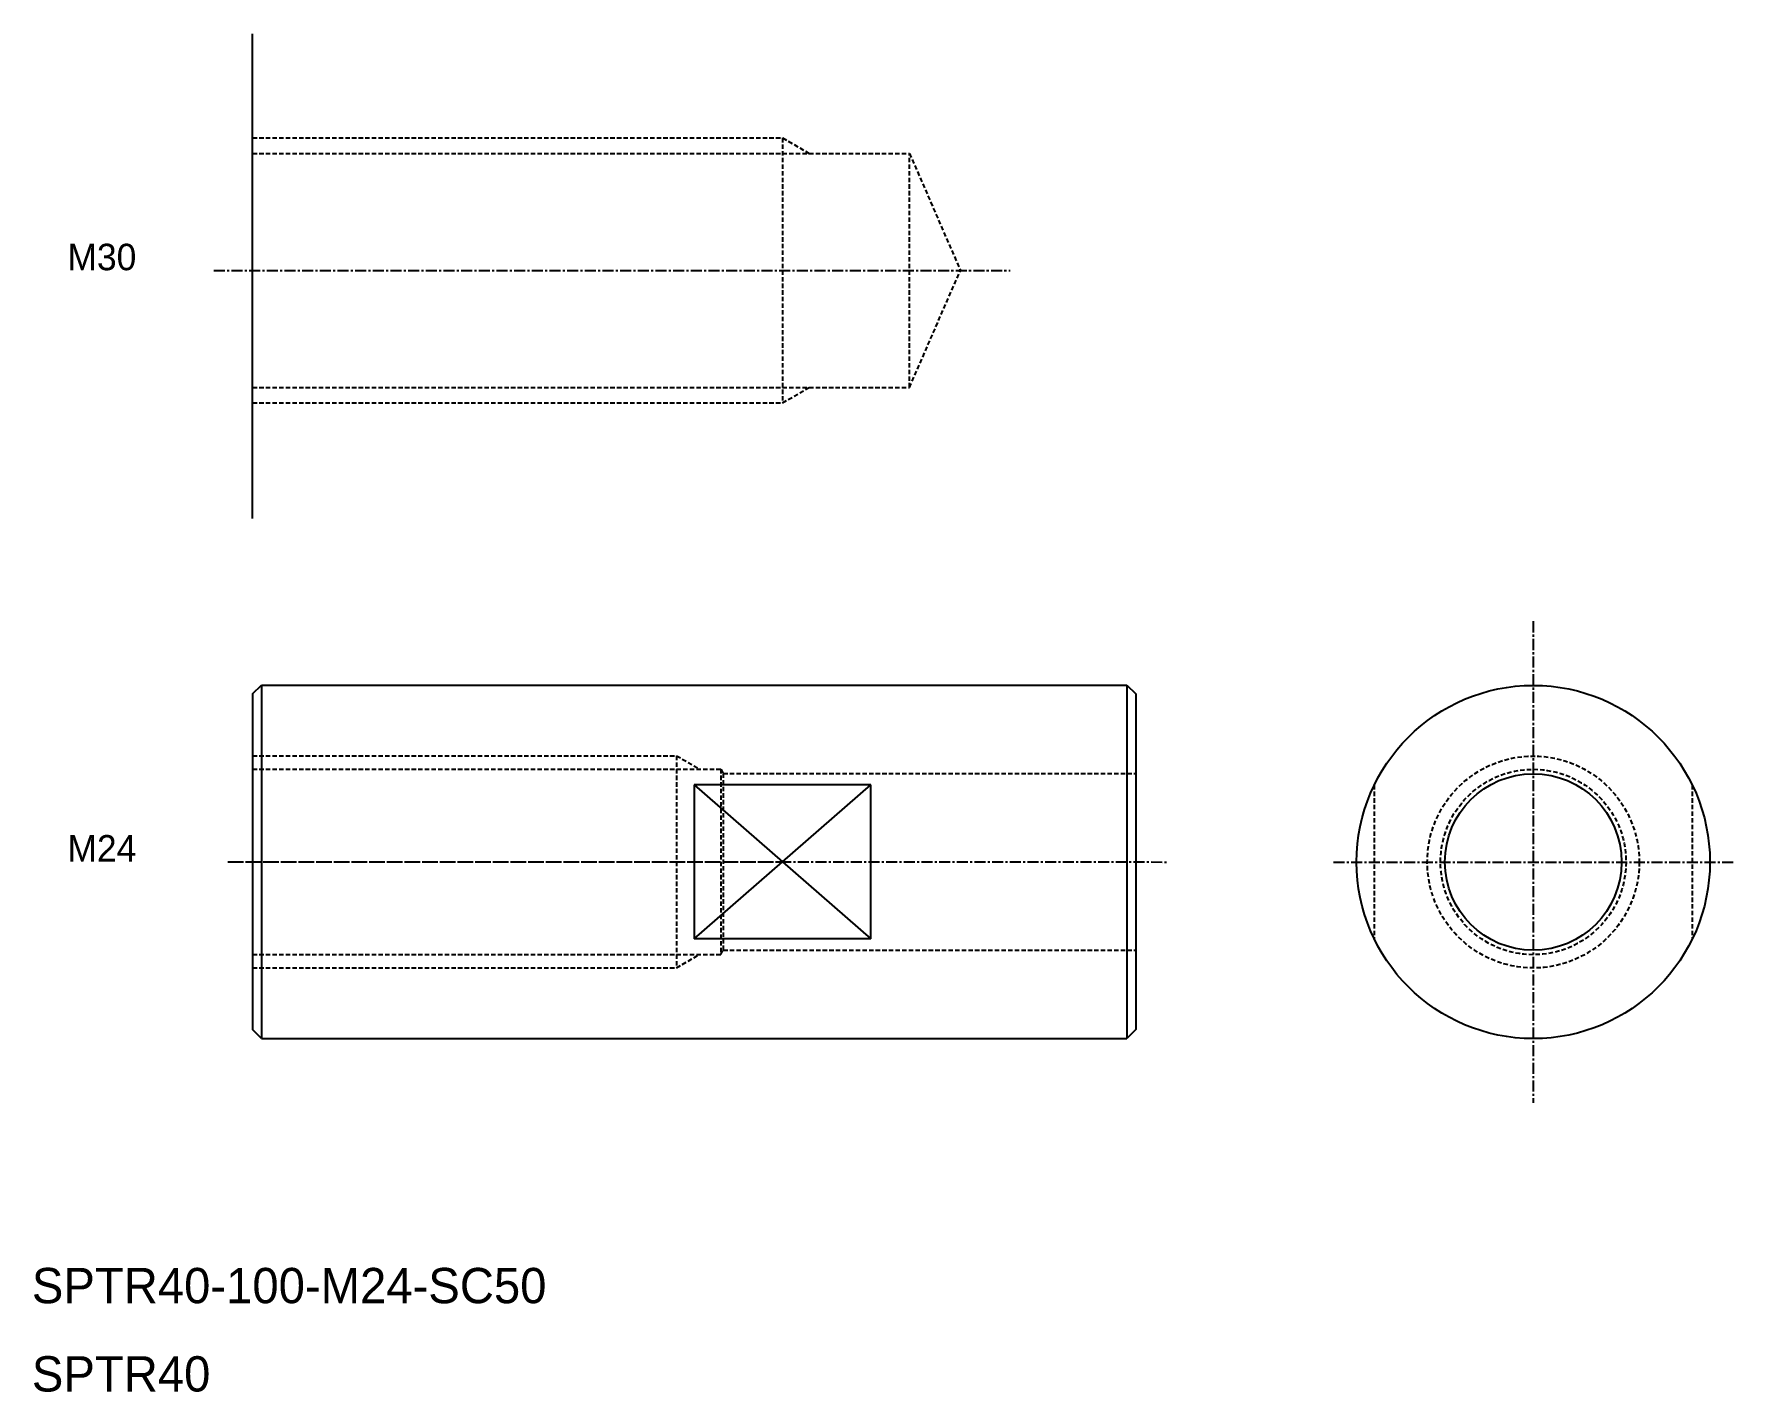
# Model space of a CAD drawing. Extents: x 10 to 203, y 10 to 164.
import ezdxf

# ---------------------------------------------------------------- set-up
doc = ezdxf.new("R2010")
doc.units = 0
doc.linetypes.add('CENTER', pattern=[2, 1.25, -0.25, 0.25, -0.25])
doc.linetypes.add('DASHED', pattern=[0.75, 0.5, -0.25])
doc.layers.get('0').update_dxf_attribs({"linetype": 'CONTINUOUS'})
doc.layers.add('CENTER', color=1, linetype='CENTER')

msp = doc.modelspace()

# ---------------------------------------------------------------- linework, layer by layer
at = {"color": 7, "linetype": 'CONTINUOUS'}
for p, q in [((35, 108.86), (35, 163.75)), ((35, 89), (36, 90)), ((35, 89), (35, 51)), ((36, 90), (134, 90)), ((36, 90), (36, 50)), ((60.5, 90), (60.5, 90)), ((85, 90), (85, 90)), ((134, 90), (134, 50)), ((134, 90), (135, 89)), ((135, 89), (135, 51)), ((35, 82), (35, 58)), ((85, 78.7), (85, 61.27)), ((105, 78.7), (85, 78.7)), ((105, 61.27), (105, 78.7)), ((105, 61.27), (85, 61.27)), ((36, 50), (35, 51)), ((135, 51), (134, 50)), ((36, 50), (134, 50))]:
    msp.add_line(p, q, dxfattribs=at)
at = {"color": 3, "linetype": 'DASHED'}
for p, q in [((35, 151.97), (95, 151.97)), ((35, 150.22), (109.37, 150.22)), ((95, 151.97), (95, 121.97)), ((95, 151.97), (98.03, 150.22)), ((109.37, 150.22), (115.14, 136.97)), ((109.37, 123.72), (109.37, 150.22)), ((109.37, 123.72), (115.14, 136.97)), ((35, 123.72), (109.37, 123.72)), ((95, 121.97), (98.03, 123.72)), ((35, 121.97), (95, 121.97)), ((35, 82), (83, 82)), ((83, 82), (83, 58)), ((83, 82), (85.6, 80.5)), ((35, 80.5), (88, 80.5)), ((88, 80.5), (88, 59.5)), ((88, 80.5), (88.29, 80)), ((88.29, 80), (135, 80)), ((88.29, 80), (88.29, 60)), ((162, 78.69), (162, 61.25)), ((198, 78.69), (198, 61.25)), ((88, 59.5), (88.29, 60)), ((88.29, 60), (135, 60)), ((35, 59.5), (88, 59.5)), ((35, 58), (83, 58)), ((83, 58), (85.6, 59.5))]:
    msp.add_line(p, q, dxfattribs=at)
at = {"color": 3, "linetype": 'CONTINUOUS'}
for p, q in [((85, 78.7), (105, 61.27)), ((85, 61.27), (105, 78.7))]:
    msp.add_line(p, q, dxfattribs=at)
at = {"color": 7, "linetype": 'CONTINUOUS'}
for radius in [20, 10]:
    msp.add_circle((180, 69.97), radius, dxfattribs=at)
at = {"color": 3, "linetype": 'DASHED'}
for radius in [12, 10.5]:
    msp.add_circle((180, 69.97), radius, dxfattribs=at)
at = {"layer": 'CENTER', "color": 1, "linetype": 'CENTER'}
for p, q in [((30.61, 136.97), (120.77, 136.97)), ((180, 97.23), (180, 42.7)), ((32.21, 70), (95.41, 70)), ((32.73, 70), (138.46, 69.97)), ((157.38, 69.97), (202.62, 69.97))]:
    msp.add_line(p, q, dxfattribs=at)

# ---------------------------------------------------------------- texts
at = {"color": 7, "linetype": 'CONTINUOUS'}
for s, height, p in [('M30', 3, (14.03, 136.99)), ('M24', 3, (14.03, 70.02)), ('SPTR40-100-M24-SC50', 4, (10, 20)), ('SPTR40', 4, (10, 10))]:
    msp.add_text(s, height=height, dxfattribs=at).set_placement(p)

doc.saveas('drawing.dxf')
